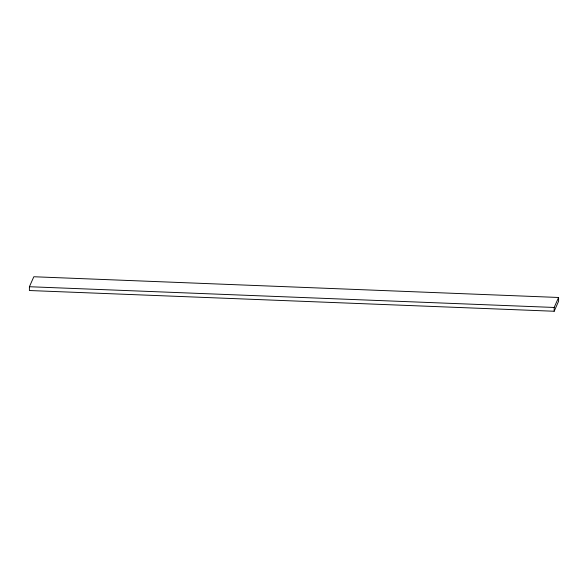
<?xml version="1.0" encoding="UTF-8"?>
<svg xmlns="http://www.w3.org/2000/svg" width="588" height="588" viewBox="0 0 588 588"><rect width="100%" height="100%" fill="white"/><g stroke="black" fill="none" stroke-linecap="round" stroke-linejoin="round"><path stroke-width="0.88" d="M29.407 286.724L29.4 290.523L554.175 311.25L558.593 301.276L558.6 297.477L33.825 276.75L29.407 286.724L554.175 307.458L558.6 297.477M554.175 311.25L554.175 307.458"/></g></svg>
